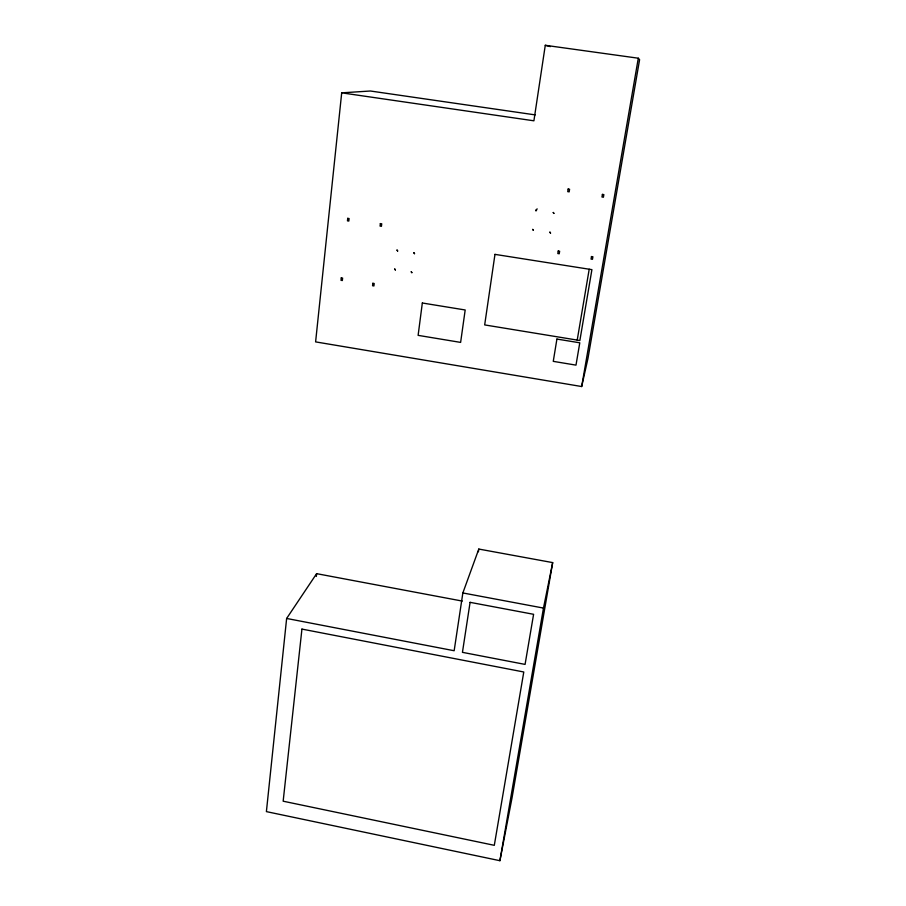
<?xml version="1.0" encoding="UTF-8"?>
<svg xmlns="http://www.w3.org/2000/svg" width="906" height="906" viewBox="0 0 906 906"><rect width="100%" height="100%" fill="white"/><g stroke="black" fill="none" stroke-linecap="round" stroke-linejoin="round"><path stroke-width="1.36" d="M286.636 618.458L266.398 811.617L499.908 860.7L512.026 797.892L552.683 562.603L478.81 549.059L462.853 592.954L454.155 650.735L286.636 618.458L316.624 573.657L462.286 601.074M341.698 92.842L315.605 341.89L581.675 386.534L587.96 358.459L639.602 59.626L638.3 58.211L545.276 45.3L533.906 120.804L341.698 92.842L370.395 91.008L535.22 114.892M316.319 576.454L316.624 573.657M478.391 551.799L478.81 549.059M535.673 210.6L536.522 209.886L536.397 210.713L535.673 210.6L537.133 208.856M577.213 340.078L589.206 269.218M499.908 860.7L543.475 608.073L552.683 562.603M581.675 386.534L638.3 58.211M462.853 592.954L543.475 608.073M545.276 45.3L550.361 46.614M301.936 629.092L283.159 801.198L494.302 845.321L523.781 671.992L301.936 629.092M341.279 277.87L341.007 280.316L342.343 280.532L342.615 278.085L341.279 277.87M347.734 218.346L347.462 220.86L348.821 221.064L349.093 218.561L347.734 218.346M372.853 283.295L372.57 285.741L373.918 285.956L374.201 283.521L372.853 283.295M380.361 223.589L380.067 226.104L381.437 226.319L381.732 223.805L380.361 223.589M394.756 269.037L395.367 269.931L394.756 269.037M397.043 250.09L397.655 250.996L397.043 250.09M411.256 271.777L411.856 272.672L411.256 271.777M413.906 252.774L414.518 253.68L413.906 252.774M422.332 303L418.119 335.356L460.622 342.4L465.186 309.977L422.332 303M494.97 254.371L484.676 324.914L579.863 340.52L591.912 269.648L494.97 254.371M470.089 602.343L462.445 652.343L525.072 664.404L533.6 614.302L470.089 602.343M532.796 229.411L533.396 230.328L532.796 229.411M549.931 232.163L550.531 233.091L549.931 232.163M553.26 212.491L553.872 213.42L553.26 212.491M558.221 251.007L557.813 253.544L559.217 253.771L559.636 251.234L558.221 251.007M568.153 189.026L567.734 191.642L569.161 191.868L569.58 189.252L568.153 189.026M556.918 339.059L553.26 361.358L575.99 365.129L579.783 342.808L556.918 339.059M591.482 256.545L591.052 259.093L592.467 259.309L592.898 256.772L591.482 256.545M602.411 194.394L601.969 197.01L603.407 197.236L603.849 194.609L602.411 194.394"/></g></svg>
